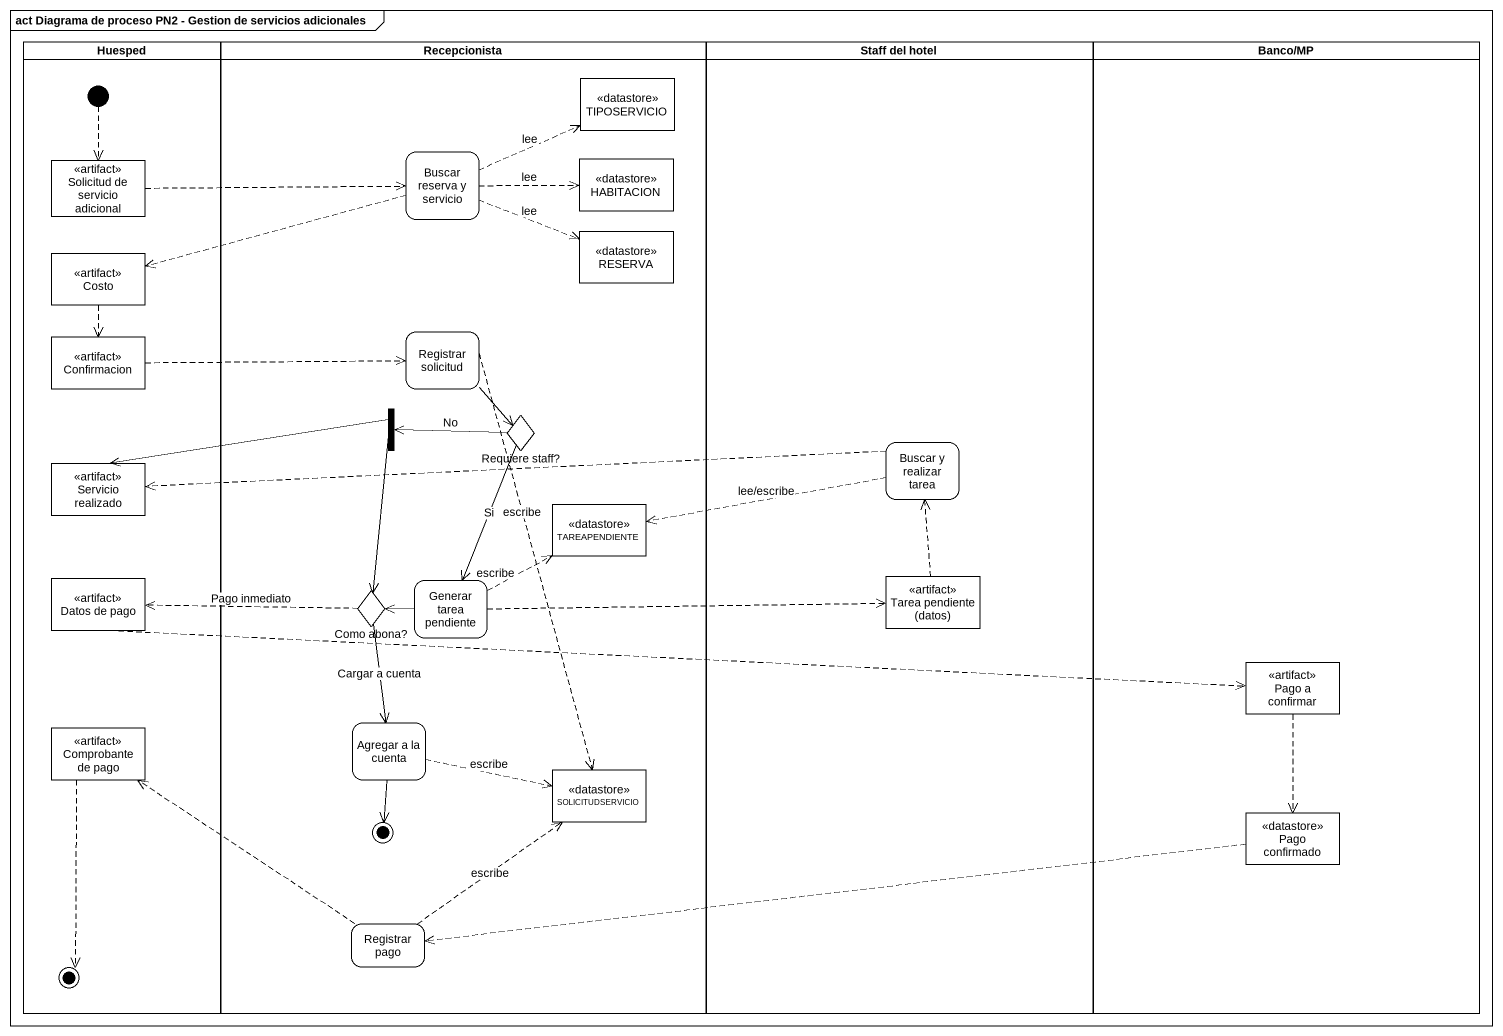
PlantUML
@startuml
mainframe act Diagrama de proceso PN2 - Gestion de servicios adicionales
hide empty description
state Huesped <<partition>> {
  state "Solicitud de servicio adicional" as Solicitud_de_servicio <<artifact>>
  state Costo <<artifact>>
  state Confirmacion <<artifact>>
  state "Servicio realizado" as Servicio_realizado <<artifact>>
  state "Datos de pago" as Datos_de_pago <<artifact>>
  state "Comprobante de pago" as Comprobante_de_pago <<artifact>>
  [*] -[dashed]-> Solicitud_de_servicio
  Comprobante_de_pago -[dashed]-> [*]
}
state Recepcionista <<partition>> {
  state TIPOSERVICIO <<datastore>>
  state "Buscar reserva y servicio" as Buscar_reserva_y_servicio
  state HABITACION <<datastore>>
  state RESERVA <<datastore>>
  state "Registrar solicitud" as Registrar_solicitud
  state fork1 <<fork>>
  state "Requiere staff?" as Requiere_staff <<choice>>
  state TAREAPENDIENTE <<datastore>>
  state "Generar tarea pendiente" as Generar_tarea_pendiente
  state "Como abona?" as Como_abona <<choice>>
  state "Agregar a la cuenta" as Agregar_a_la_cuenta
  state SOLICITUDSERVICIO <<datastore>>
  state "Registrar pago" as Registrar_pago
  Agregar_a_la_cuenta --> [*]
}
state "Staff del hotel" as Staff_del_hotel <<partition>> {
  state "Buscar y realizar tarea" as Buscar_y_realizar_tarea
  state "Tarea pendiente (datos)" as Tarea_pendiente_datos <<artifact>>
}
state "Banco/MP" as Banco_MP <<partition>> {
  state "Pago a confirmar" as Pago_a_confirmar <<artifact>>
  state "Pago confirmado" as Pago_confirmado <<datastore>>
}
Solicitud_de_servicio -right[dashed]-> Buscar_reserva_y_servicio
Buscar_reserva_y_servicio -right[dashed]-> TIPOSERVICIO : lee
Buscar_reserva_y_servicio -right[dashed]-> HABITACION : lee
Buscar_reserva_y_servicio -left[dashed]-> Costo
Buscar_reserva_y_servicio -right[dashed]-> RESERVA : lee
Costo -[dashed]-> Confirmacion
Confirmacion -right[dashed]-> Registrar_solicitud
Registrar_solicitud --> Requiere_staff
Registrar_solicitud -[dashed]-> SOLICITUDSERVICIO : escribe
fork1 -left-> Servicio_realizado
fork1 --> Como_abona
Requiere_staff -left-> fork1 : No
Requiere_staff --> Generar_tarea_pendiente : Si
Buscar_y_realizar_tarea -left[dashed]-> Servicio_realizado
Buscar_y_realizar_tarea -left[dashed]-> TAREAPENDIENTE : lee/escribe
Datos_de_pago -right[dashed]-> Pago_a_confirmar
Generar_tarea_pendiente -right[dashed]-> TAREAPENDIENTE : escribe
Generar_tarea_pendiente -right[dashed]-> Tarea_pendiente_datos
Generar_tarea_pendiente -left-> Como_abona
Tarea_pendiente_datos -up[dashed]-> Buscar_y_realizar_tarea
Como_abona -left[dashed]-> Datos_de_pago : Pago inmediato
Como_abona --> Agregar_a_la_cuenta : Cargar a cuenta
Pago_a_confirmar -[dashed]-> Pago_confirmado
Agregar_a_la_cuenta -right[dashed]-> SOLICITUDSERVICIO : escribe
Pago_confirmado -left[dashed]-> Registrar_pago
Registrar_pago -up[dashed]-> Comprobante_de_pago
Registrar_pago -up[dashed]-> SOLICITUDSERVICIO : escribe
@enduml
